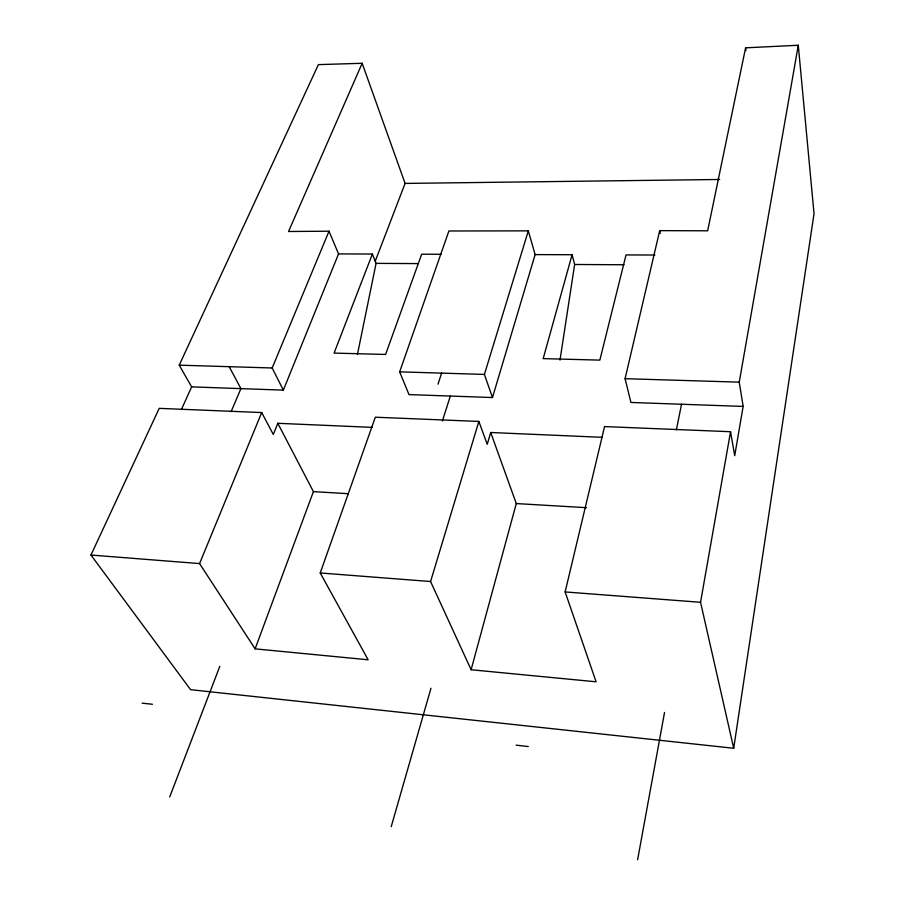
<?xml version="1.0" encoding="UTF-8"?>
<svg xmlns="http://www.w3.org/2000/svg" width="905" height="905" viewBox="0 0 905 905"><rect width="100%" height="100%" fill="white"/><g stroke="black" fill="none" stroke-linecap="round" stroke-linejoin="round"><path stroke-width="1.36" d="M90.964 555.037L190.582 689.678L733.706 748.265L814.036 213.75L798.278 45.25L745.596 47.829L707.653 230.798L659.7 230.639L625.083 378.686L630.921 402.454L743.152 406.424L734.713 455.668L730.55 431.719L604.551 426.583L565.127 591.938L596.101 681.804L471.109 669.745L430.576 581.53L478.858 421.436L375.326 417.205L320.223 572.967L368.143 659.79L255.12 648.851L199.575 563.589L90.964 555.037L159.212 408.359L261.703 412.556L273.31 434.49L277.801 423.291L372.328 427.375M560.003 360.088L574.641 264.486L572.084 254.724L535.127 254.61L492.478 397.544L408.992 394.591L399.648 371.853L448.891 230.99L528.328 230.854L535.127 254.61M733.706 748.265L700.549 602.289L730.55 431.719M743.152 406.424L739.249 382.148L798.278 45.25M637.618 859.75L664.53 712.461M676.363 429.852L681.544 404.241M357.43 354.511L376.073 263.366L372.385 254.034L338.549 253.92L329.013 231.205L288.548 231.499L362.158 63.282L318.39 64.628L179.224 365.168L191.634 386.876L181.362 409.626M471.109 669.745L516.28 503.565L490.714 432.5L602.538 437.33M572.084 254.724L543.181 358.618L599.845 360.122L626.034 254.927L654.915 255.029M391.209 826.684L430.972 688.241M490.714 432.5L487.229 444.321L478.858 421.436M492.478 397.544L484.401 374.421L528.328 230.854M442.387 420.972L450.351 396.051M438.009 384.15L441.617 373.12M255.12 648.851L313.413 491.641L277.801 423.291M169.699 796.954L219.825 666.306M375.236 261.228L405.089 183.421L362.158 63.282M372.385 254.034L334.081 353.097L385.598 354.455L421.673 254.203L441.165 254.271M191.634 386.876L283.344 390.134L338.549 253.92M199.575 563.589L261.703 412.556M283.344 390.134L272.179 367.984L329.013 231.205M231.103 411.662L240.934 388.63L229.191 366.683M405.089 183.421L719.667 179.473M376.073 263.366L418.099 263.593M574.641 264.486L624.009 264.758M179.224 365.168L272.179 367.984M399.648 371.853L484.401 374.421M625.083 378.686L739.249 382.148M313.413 491.641L348.391 493.7M516.28 503.565L586.598 507.694M565.127 591.938L700.549 602.289M320.223 572.967L430.576 581.53M142.164 703.162L152.459 704.271M516.099 745.143L528.271 746.557M659.7 230.639L660.243 233.354M745.596 47.829L745.935 50.612"/></g></svg>
